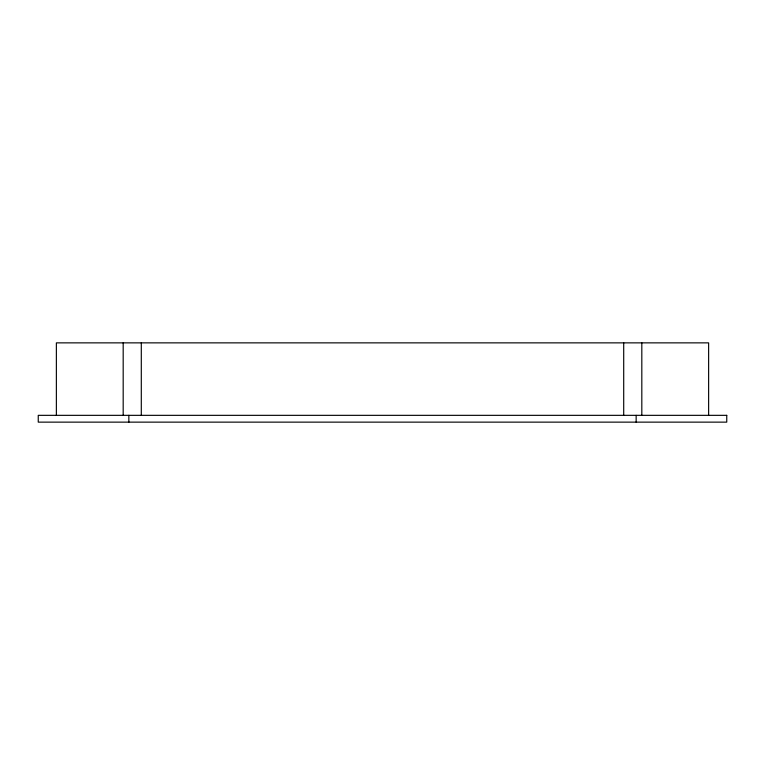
<?xml version="1.0" encoding="UTF-8"?>
<svg xmlns="http://www.w3.org/2000/svg" width="765" height="765" viewBox="0 0 765 765"><rect width="100%" height="100%" fill="white"/><g stroke="black" fill="none" stroke-linecap="round" stroke-linejoin="round"><path stroke-width="1.15" d="M708.629 415.338L708.629 342.863L56.371 342.863L56.371 415.338M641.816 342.863L641.816 415.338M636.155 415.338L636.155 422.137M623.705 342.863L623.705 415.338M141.296 342.863L141.296 415.338M128.845 415.338L128.845 422.137M123.184 342.863L123.184 415.338M726.75 415.338L38.25 415.338L38.25 422.137L726.75 422.137L726.75 415.338"/></g></svg>
